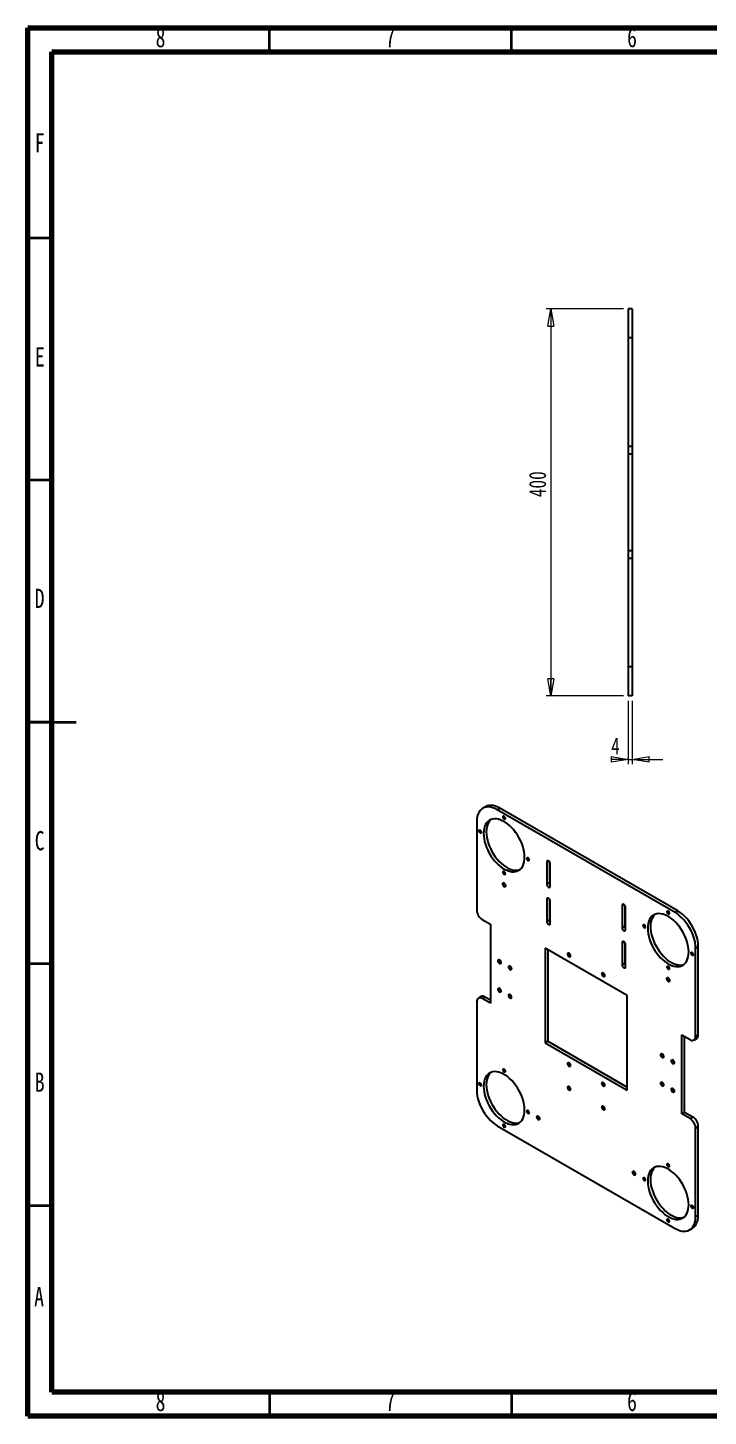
# Model space of a CAD drawing. Header units: millimetres. Extents: x 15 to 415, y 5 to 292.
# Drawn here: x 15 to 155.7, y 5 to 292 of the extents above; entities that cross this region are included whole.
import ezdxf

# ---------------------------------------------------------------- set-up
doc = ezdxf.new("R2010")
doc.units = ezdxf.units.MM
doc.styles.add('SLDTEXTSTYLE0', font='TXT', dxfattribs={"width": 0.75})
doc.dimstyles.new('SLDDIMSTYLE2', dxfattribs={"dimtxt": 3.5, "dimasz": 3.556, "dimexe": 0, "dimexo": 0.0625, "dimgap": 0.875, "dimtad": 1, "dimlfac": 5, "dimrnd": 1e-09, "dimzin": 12, "dimdsep": 46, "dimtxsty": 'SLDTEXTSTYLE0', "dimblk1": 'CLOSED', "dimblk2": 'CLOSED', "dimsah": 1, "dimcen": 0.09, "dimadec": 0, "dimazin": 3, "dimtfac": 1, "dimtofl": 0, "dimtmove": 0, "dimatfit": 3, "dimldrblk": 'CLOSED', "dimfxl": 1, "dimfrac": 2, "dimtolj": 1, "dimtzin": 12, "dimarcsym": 0})
doc.dimstyles.new('SLDDIMSTYLE3', dxfattribs={"dimtxt": 3.5, "dimasz": 3.556, "dimexe": 0, "dimexo": 0.0625, "dimgap": 0.875, "dimtad": 1, "dimlfac": 5, "dimrnd": 1e-09, "dimzin": 12, "dimdsep": 46, "dimtxsty": 'SLDTEXTSTYLE0', "dimblk1": 'CLOSED', "dimblk2": 'CLOSED', "dimsah": 1, "dimcen": 0.09, "dimadec": 0, "dimazin": 3, "dimtfac": 1, "dimtmove": 0, "dimatfit": 0, "dimldrblk": 'CLOSED', "dimfxl": 1, "dimfrac": 2, "dimtolj": 1, "dimtzin": 12, "dimarcsym": 0})

# ---------------------------------------------------------------- blocks, each defined once
blk = doc.blocks.new('_Closed')
at = {"color": 0, "linetype": 'ByBlock', "lineweight": -2}
for p, q in [((-1, 0.166667), (0, 0)), ((-1, 0.166667), (-1, -0.166667)), ((0, 0), (-1, -0.166667)), ((0, 0), (-1, 0))]:
    blk.add_line(p, q, dxfattribs=at)
blk = doc.blocks.new('_D_2')
at = {"color": 7, "linetype": 'Continuous', "lineweight": 18, "transparency": 16777216}
for p, q in [((138.17, 233.88), (122.17, 233.88)), ((123.17, 233.88), (123.17, 153.88)), ((138.17, 153.88), (122.17, 153.88))]:
    blk.add_line(p, q, dxfattribs=at)
at = {"color": 7, "linetype": 'Continuous', "lineweight": 18, "transparency": 16777216, "xscale": 3.556, "yscale": 3.556}
for p, rotation in [((123.17, 233.88), 90.0000000000004), ((123.17, 153.88), 270.0000000000004)]:
    blk.add_blockref('_Closed', p, dxfattribs=dict(at, rotation=rotation))
at = {"color": 7, "linetype": 'Continuous', "lineweight": 18, "transparency": 16777216, "insert": (118.66, 194.97), "char_height": 3.5, "attachment_point": 1, "rotation": 90, "style": 'SLDTEXTSTYLE0'}
blk.add_mtext('400', dxfattribs=at)
blk = doc.blocks.new('_D_3')
at = {"color": 7, "linetype": 'Continuous', "lineweight": 18, "transparency": 16777216}
for p, q in [((139.17, 152.88), (139.17, 139.78)), ((139.97, 152.88), (139.97, 139.78)), ((139.17, 140.78), (135.64, 140.78)), ((139.17, 140.78), (139.97, 140.78)), ((139.97, 140.78), (146.32, 140.78))]:
    blk.add_line(p, q, dxfattribs=at)
at = {"color": 7, "linetype": 'Continuous', "lineweight": 18, "transparency": 16777216, "xscale": 3.556, "yscale": 3.556}
blk.add_blockref('_Closed', (139.17, 140.78), dxfattribs=at)
at = {"color": 7, "linetype": 'Continuous', "lineweight": 18, "transparency": 16777216, "xscale": 3.556, "yscale": 3.556, "rotation": 180.0000000000004}
blk.add_blockref('_Closed', (139.97, 140.78), dxfattribs=at)
at = {"color": 7, "linetype": 'Continuous', "lineweight": 18, "transparency": 16777216, "insert": (135.64, 145.29), "char_height": 3.5, "attachment_point": 1, "style": 'SLDTEXTSTYLE0'}
blk.add_mtext('4', dxfattribs=at)

msp = doc.modelspace()

# ---------------------------------------------------------------- linework, layer by layer
at = {"color": 7, "linetype": 'Continuous', "lineweight": 70}
for p, q in [((15, 5), (15, 292)), ((15, 292), (415, 292)), ((20, 10), (20, 287)), ((20, 287), (410, 287)), ((410, 10), (20, 10)), ((415, 5), (15, 5))]:
    msp.add_line(p, q, dxfattribs=at)
at = {"color": 7, "linetype": 'Continuous', "lineweight": 35}
for p, q in [((65, 287), (65, 292)), ((115, 287), (115, 292)), ((20, 248.5), (15, 248.5)), ((20, 198.5), (15, 198.5)), ((15, 148.5), (25, 148.5)), ((20, 148.5), (15, 148.5)), ((20, 98.5), (15, 98.5)), ((20, 48.5), (15, 48.5)), ((65, 10), (65, 5)), ((115, 10), (115, 5))]:
    msp.add_line(p, q, dxfattribs=at)
at = {"color": 7, "linetype": 'Continuous', "lineweight": 25}
for p, q in [((139.97098296, 233.87793618), (139.17098296, 233.87793618)), ((139.17098296, 233.87793618), (139.17098296, 227.87793618)), ((139.97098296, 233.87793618), (139.97098296, 227.87793618)), ((139.97098296, 227.87793618), (139.17098296, 227.87793618)), ((139.17098296, 227.87793618), (139.17098296, 205.47793618)), ((139.97098296, 227.87793618), (139.97098296, 205.47793618)), ((139.97098296, 205.47793618), (139.17098296, 205.47793618)), ((139.17098296, 205.47793618), (139.17098296, 203.87793618)), ((139.97098296, 203.87793618), (139.17098296, 203.87793618)), ((139.17098296, 203.87793618), (139.17098296, 183.87793618)), ((139.97098296, 205.47793618), (139.97098296, 203.87793618)), ((139.97098296, 203.87793618), (139.97098296, 183.87793618)), ((139.97098296, 183.87793618), (139.17098296, 183.87793618)), ((139.17098296, 183.87793618), (139.17098296, 182.27793618)), ((139.97098296, 183.87793618), (139.97098296, 182.27793618)), ((139.97098296, 182.27793618), (139.17098296, 182.27793618)), ((139.17098296, 182.27793618), (139.17098296, 159.87793618)), ((139.97098296, 182.27793618), (139.97098296, 159.87793618)), ((139.97098296, 159.87793618), (139.17098296, 159.87793618)), ((139.17098296, 159.87793618), (139.17098296, 153.87793618)), ((139.97098296, 159.87793618), (139.97098296, 153.87793618)), ((139.97098296, 153.87793618), (139.17098296, 153.87793618)), ((109.65148174, 130.98223328), (109.08579632, 130.65567003)), ((112.08555252, 130.35862173), (112.65123794, 130.68518498)), ((148.85510514, 109.13201082), (112.08555252, 130.35862173)), ((149.42079056, 109.45857407), (112.65123794, 130.68518498)), ((107.84291183, 127.90860119), (107.84291183, 109.61808701)), ((122.33860084, 119.54041805), (122.33860084, 114.9677895)), ((122.90428627, 119.54047113), (122.90428627, 115.29435275)), ((123.04570762, 114.55958545), (123.04570762, 119.13221399)), ((122.33860084, 114.9677895), (122.90428627, 115.29435275)), ((122.33860084, 111.86493442), (122.33860084, 107.29230587)), ((122.90428627, 111.8649875), (122.90428627, 107.61886912)), ((123.04570762, 106.88410181), (123.04570762, 111.45673036)), ((137.89495003, 110.55992882), (137.89495003, 105.98730027)), ((138.46063545, 110.5599819), (138.46063545, 106.31386352)), ((138.60205681, 105.57909622), (138.60205681, 110.15172476)), ((148.85510514, 109.13201082), (149.42079056, 109.45857407)), ((108.97428268, 107.65849522), (110.67133895, 106.67880549)), ((110.67133895, 106.67880549), (110.67133895, 90.34798925)), ((122.33860084, 107.29230587), (122.90428627, 107.61886912)), ((137.89495003, 105.98730027), (138.46063545, 106.31386352)), ((138.9556102, 91.98372487), (121.98504745, 101.78062222)), ((121.98504745, 101.78062222), (121.98504745, 82.18364273)), ((122.55073288, 101.45405897), (122.55073288, 82.51020597)), ((137.89495003, 102.88444519), (137.89495003, 98.31181664)), ((138.46063545, 102.88449827), (138.46063545, 98.63837989)), ((138.60205681, 97.90361258), (138.60205681, 102.47624113)), ((153.09774582, 101.78354162), (153.66343125, 102.11010486)), ((153.09774582, 83.49302743), (153.09774582, 101.78354162)), ((153.66343125, 83.81959068), (153.66343125, 102.11010486)), ((137.89495003, 98.31181664), (138.46063545, 98.63837989)), ((138.9556102, 72.38674539), (138.9556102, 91.98372487)), ((107.84291183, 90.67434017), (107.84291183, 72.38382599)), ((108.74003312, 91.73345511), (108.17434769, 91.40689186)), ((108.97428268, 91.32767898), (109.5399681, 91.65424223)), ((110.67133895, 90.34798925), (108.97428268, 91.32767898)), ((110.67133895, 91.00111574), (109.5399681, 91.65424223)), ((150.2693187, 83.81937835), (151.96637497, 82.83968862)), ((150.2693187, 67.48856212), (150.2693187, 83.81937835)), ((150.83500412, 67.81512536), (150.83500412, 83.49281511)), ((153.09774582, 83.49302743), (153.66343125, 83.81959068)), ((121.98504745, 82.18364273), (122.55073288, 82.51020597)), ((121.98504745, 82.18364273), (138.9556102, 72.38674539)), ((122.55073288, 82.51020597), (138.9556102, 73.03987188)), ((152.76630996, 82.76047574), (153.33199539, 83.08703898)), ((150.2693187, 67.48856212), (150.83500412, 67.81512536)), ((151.96637497, 66.50887238), (150.2693187, 67.48856212)), ((152.5320604, 66.83543563), (150.83500412, 67.81512536)), ((151.96637497, 66.50887238), (152.5320604, 66.83543563)), ((112.08555252, 65.03535678), (148.85510514, 43.80874587)), ((153.09774582, 64.54928059), (153.66343125, 64.87584384)), ((153.09774582, 46.25876641), (153.09774582, 64.54928059)), ((153.66343125, 46.58532965), (153.66343125, 64.87584384)), ((153.09774582, 46.25876641), (153.66343125, 46.58532965)), ((151.85486134, 43.51169757), (152.42054676, 43.83826081))]:
    msp.add_line(p, q, dxfattribs=at)
at = {"color": 8, "linetype": 'Continuous', "lineweight": 25}
for p, q in [((122.33860084, 119.54041805), (122.6922117, 119.74455325)), ((122.33860084, 111.86493442), (122.6922117, 112.06906962)), ((137.89495003, 110.55992882), (138.24856088, 110.76406402)), ((137.89495003, 102.88444519), (138.24856088, 103.08858039))]:
    msp.add_line(p, q, dxfattribs=at)
at = {"color": 7, "linetype": 'Continuous', "lineweight": 25, "flags": 128}
for points in [[(112.08555252, 130.35862173), (111.61052747, 130.60204243), (111.14147615, 130.78079112), (110.68429713, 130.89261994), (110.24473971, 130.93612258), (109.82833158, 130.91075196), (109.44030931, 130.81682714), (109.08555252, 130.65552927), (108.76852246, 130.42888677), (108.49320598, 130.1397498), (108.26306534, 129.79175442), (108.08099469, 129.38927688), (107.94928369, 128.93737857), (107.86958866, 128.44174237), (107.84291183, 127.90860119)], [(112.65123794, 130.68518498), (112.1762129, 130.92860567), (111.70716157, 131.10735436), (111.24998255, 131.21918319), (110.81042514, 131.26268582), (110.39401701, 131.2373152), (110.00599474, 131.14339038), (109.65148174, 130.98223328)], [(117.74240677, 120.56066279), (117.71753622, 121.10472179), (117.64321618, 121.67111712), (117.52031798, 122.2532083), (117.35028248, 122.84417085), (117.1351032, 123.43707627), (116.87730291, 124.02497328), (116.57990409, 124.60096934), (116.24639347, 125.15831142), (115.88068115, 125.69046519), (115.48705479, 126.19119162), (115.07012928, 126.65462018), (114.63479269, 127.07531757), (114.18614896, 127.4483515), (113.72945801, 127.7693485), (113.27007414, 128.03454516), (112.8133832, 128.24083231), (112.36473946, 128.3857914), (111.92940288, 128.46772293), (111.51247737, 128.48566633), (111.118851, 128.43941122), (110.75313869, 128.32949991), (110.41962807, 128.157221), (110.12222925, 127.9245943), (109.86442896, 127.63434716), (109.64924968, 127.28988246), (109.47921418, 126.89523872), (109.35631597, 126.45504278), (109.28199593, 125.97445555), (109.25712539, 125.45911146), (109.28199593, 124.91505245), (109.35631597, 124.34865713), (109.47921418, 123.76656595), (109.64924968, 123.1756034), (109.86442896, 122.58269798), (110.12222925, 121.99480096), (110.41962807, 121.4188049), (110.75313869, 120.86146283), (111.118851, 120.32930906), (111.51247737, 119.82858262), (111.92940288, 119.36515407), (112.36473946, 118.94445668), (112.8133832, 118.57142275), (113.27007414, 118.25042575), (113.72945801, 117.98522908), (114.18614896, 117.77894194), (114.63479269, 117.63398285), (115.07012928, 117.55205132), (115.48705479, 117.53410792), (115.88068115, 117.58036303), (116.24639347, 117.69027434), (116.57990409, 117.86255325), (116.87730291, 118.09517994), (117.1351032, 118.38542709), (117.35028248, 118.72989179), (117.52031798, 119.12453553), (117.64321618, 119.56473147), (117.71753622, 120.0453187), (117.74240677, 120.56066279)], [(110.79621243, 128.3463195), (110.68791467, 128.25115755), (110.43011438, 127.96091041), (110.2149351, 127.6164457), (110.0448996, 127.22180196), (109.9220014, 126.78160603), (109.84768136, 126.30101879), (109.82281082, 125.7856747), (109.84768136, 125.2416157), (109.9220014, 124.67522037), (110.0448996, 124.09312919), (110.2149351, 123.50216665), (110.43011438, 122.90926123), (110.68791467, 122.32136421), (110.98531349, 121.74536815), (111.31882411, 121.18802607), (111.68453643, 120.65587231), (112.07816279, 120.15514587), (112.49508831, 119.69171732), (112.93042489, 119.27101993), (113.37906862, 118.89798599), (113.83575957, 118.57698899), (114.29514344, 118.31179233), (114.75183438, 118.10550519), (115.20047812, 117.96054609), (115.6358147, 117.87861456), (116.05274021, 117.86067116), (116.44636658, 117.90692627), (116.76900516, 118.00001799)], [(113.73311132, 128.59096547), (113.71534897, 128.70433675), (113.66476608, 128.82095624), (113.58906343, 128.9230697), (113.49976608, 128.99513127), (113.41046872, 129.02617024), (113.33476608, 129.01146119), (113.28418319, 128.95324345), (113.26642084, 128.86038015), (113.28418319, 128.74700887), (113.33476608, 128.63038937), (113.41046872, 128.52827591), (113.49976608, 128.45621434), (113.58906343, 128.42517538), (113.66476608, 128.43988442), (113.71534897, 128.49810216), (113.73311132, 128.59096547)], [(108.78336385, 125.73260818), (108.7656015, 125.84597945), (108.71501861, 125.96259895), (108.63931597, 126.06471241), (108.55001861, 126.13677398), (108.46072125, 126.16781295), (108.38501861, 126.1531039), (108.33443572, 126.09488616), (108.31667337, 126.00202285), (108.33443572, 125.88865158), (108.38501861, 125.77203208), (108.46072125, 125.66991862), (108.55001861, 125.59785705), (108.63931597, 125.56681809), (108.71501861, 125.58152713), (108.7656015, 125.63974487), (108.78336385, 125.73260818)], [(118.68285878, 120.01775139), (118.66509644, 120.13112267), (118.61451355, 120.24774217), (118.5388109, 120.34985563), (118.44951355, 120.4219172), (118.36021619, 120.45295616), (118.28451355, 120.43824711), (118.23393066, 120.38002938), (118.21616831, 120.28716607), (118.23393066, 120.17379479), (118.28451355, 120.0571753), (118.36021619, 119.95506184), (118.44951355, 119.88300026), (118.5388109, 119.8519613), (118.61451355, 119.86667035), (118.66509644, 119.92488809), (118.68285878, 120.01775139)], [(123.04570762, 119.13221399), (123.01879497, 119.30398865), (122.94215423, 119.48068487), (122.82745326, 119.63540223), (122.69215423, 119.74458643), (122.55685521, 119.79161516), (122.44215423, 119.76932872), (122.36551349, 119.68112003), (122.33860084, 119.54041805)], [(113.79675093, 114.6730333), (113.7741443, 114.81732402), (113.70976608, 114.96574883), (113.61341726, 115.09571142), (113.49976608, 115.18742615), (113.3861149, 115.22693028), (113.28976608, 115.20820967), (113.22538786, 115.13411437), (113.20278123, 115.01592471), (113.22538786, 114.87163399), (113.28976608, 114.72320918), (113.3861149, 114.59324659), (113.49976608, 114.50153186), (113.61341726, 114.46202773), (113.70976608, 114.48074834), (113.7741443, 114.55484364), (113.79675093, 114.6730333)], [(113.73311132, 117.1593941), (113.71534897, 117.27276538), (113.66476608, 117.38938488), (113.58906343, 117.49149834), (113.49976608, 117.56355991), (113.41046872, 117.59459887), (113.33476608, 117.57988982), (113.28418319, 117.52167208), (113.26642084, 117.42880878), (113.28418319, 117.3154375), (113.33476608, 117.198818), (113.41046872, 117.09670454), (113.49976608, 117.02464297), (113.58906343, 116.99360401), (113.66476608, 117.00831306), (113.71534897, 117.0665308), (113.73311132, 117.1593941)], [(122.33860084, 114.9677895), (122.36551349, 114.79601484), (122.44215423, 114.61931863), (122.55685521, 114.46460127), (122.69215423, 114.35541707), (122.82745326, 114.30838834), (122.94215423, 114.33067477), (123.01879497, 114.41888347), (123.04570762, 114.55958545)], [(123.04570762, 111.45673036), (123.01879497, 111.62850502), (122.94215423, 111.80520123), (122.82745326, 111.9599186), (122.69215423, 112.06910279), (122.55685521, 112.11613153), (122.44215423, 112.09384509), (122.36551349, 112.0056364), (122.33860084, 111.86493442)], [(138.60205681, 110.15172476), (138.57514416, 110.32349942), (138.49850342, 110.50019564), (138.38380244, 110.654913), (138.24850342, 110.7640972), (138.11320439, 110.81112593), (137.99850342, 110.78883949), (137.92186268, 110.7006308), (137.89495003, 110.55992882)], [(147.67423681, 108.99717078), (147.65647446, 109.11054206), (147.60589158, 109.22716156), (147.53018893, 109.32927502), (147.44089158, 109.40133659), (147.35159422, 109.43237555), (147.27589158, 109.41766651), (147.22530869, 109.35944877), (147.20754634, 109.26658546), (147.22530869, 109.15321418), (147.27589158, 109.03659469), (147.35159422, 108.93448123), (147.44089158, 108.86241966), (147.53018893, 108.83138069), (147.60589158, 108.84608974), (147.65647446, 108.90430748), (147.67423681, 108.99717078)], [(153.09774582, 101.78354162), (153.07106899, 102.34748321), (152.99137396, 102.93513333), (152.85966296, 103.53910193), (152.67759231, 104.15179376), (152.44745168, 104.76550386), (152.1721352, 105.37251447), (151.85510514, 105.96519209), (151.50034834, 106.53608344), (151.11232607, 107.07800923), (150.69591794, 107.58415444), (150.25636052, 108.048154), (149.79918151, 108.46417284), (149.33013018, 108.82697928), (148.85510514, 109.13201082)], [(153.66343125, 102.11010486), (153.63675442, 102.67404646), (153.55705939, 103.26169657), (153.42534838, 103.86566517), (153.24327774, 104.478357), (153.0131371, 105.0920671), (152.73782062, 105.69907772), (152.42079056, 106.29175533), (152.06603376, 106.86264668), (151.6780115, 107.40457248), (151.26160337, 107.91071769), (150.82204595, 108.37471725), (150.36486693, 108.79073608), (149.8958156, 109.15354253), (149.42079056, 109.45857407)], [(122.33860084, 107.29230587), (122.36551349, 107.12053121), (122.44215423, 106.943835), (122.55685521, 106.78911764), (122.69215423, 106.67993344), (122.82745326, 106.63290471), (122.94215423, 106.65519114), (123.01879497, 106.74339984), (123.04570762, 106.88410181)], [(142.72448934, 106.13881349), (142.706727, 106.25218477), (142.65614411, 106.36880427), (142.58044146, 106.47091773), (142.49114411, 106.5429793), (142.40184675, 106.57401826), (142.32614411, 106.55930921), (142.27556122, 106.50109148), (142.25779887, 106.40822817), (142.27556122, 106.29485689), (142.32614411, 106.17823739), (142.40184675, 106.07612393), (142.49114411, 106.00406236), (142.58044146, 105.9730234), (142.65614411, 105.98773245), (142.706727, 106.04595019), (142.72448934, 106.13881349)], [(151.68353226, 100.9668681), (151.65866172, 101.51092711), (151.58434168, 102.07732244), (151.46144348, 102.65941362), (151.29140798, 103.25037616), (151.07622869, 103.84328158), (150.81842841, 104.4311786), (150.52102959, 105.00717466), (150.18751897, 105.56451674), (149.82180665, 106.0966705), (149.42818028, 106.59739694), (149.01125477, 107.06082549), (148.57591819, 107.48152288), (148.12727446, 107.85455682), (147.67058351, 108.17555381), (147.21119964, 108.44075048), (146.75450869, 108.64703762), (146.30586496, 108.79199672), (145.87052838, 108.87392825), (145.45360287, 108.89187164), (145.0599765, 108.84561654), (144.69426418, 108.73570522), (144.36075356, 108.56342631), (144.06335474, 108.33079962), (143.80555446, 108.04055248), (143.59037517, 107.69608777), (143.42033967, 107.30144403), (143.29744147, 106.8612481), (143.22312143, 106.38066086), (143.19825089, 105.86531678), (143.22312143, 105.32125777), (143.29744147, 104.75486244), (143.42033967, 104.17277126), (143.59037517, 103.58180872), (143.80555446, 102.9889033), (144.06335474, 102.40100628), (144.36075356, 101.82501022), (144.69426418, 101.26766814), (145.0599765, 100.73551438), (145.45360287, 100.23478794), (145.87052838, 99.77135939), (146.30586496, 99.350662), (146.75450869, 98.97762806), (147.21119964, 98.65663107), (147.67058351, 98.3914344), (148.12727446, 98.18514726), (148.57591819, 98.04018816), (149.01125477, 97.95825663), (149.42818028, 97.94031324), (149.82180665, 97.98656834), (150.18751897, 98.09647966), (150.52102959, 98.26875857), (150.81842841, 98.50138526), (151.07622869, 98.7916324), (151.29140798, 99.13609711), (151.46144348, 99.53074085), (151.58434168, 99.97093678), (151.65866172, 100.45152402), (151.68353226, 100.9668681)], [(144.73733792, 108.75252482), (144.62904017, 108.65736286), (144.37123988, 108.36711572), (144.1560606, 108.02265102), (143.9860251, 107.62800728), (143.86312689, 107.18781134), (143.78880685, 106.70722411), (143.76393631, 106.19188002), (143.78880685, 105.64782102), (143.86312689, 105.08142569), (143.9860251, 104.49933451), (144.1560606, 103.90837196), (144.37123988, 103.31546654), (144.62904017, 102.72756952), (144.92643899, 102.15157346), (145.25994961, 101.59423139), (145.62566192, 101.06207762), (146.01928829, 100.56135118), (146.4362138, 100.09792263), (146.87155039, 99.67722524), (147.32019412, 99.30419131), (147.77688506, 98.98319431), (148.23626894, 98.71799765), (148.69295988, 98.5117105), (149.14160361, 98.36675141), (149.5769402, 98.28481988), (149.99386571, 98.26687648), (150.38749208, 98.31313159), (150.71013065, 98.40622331)], [(137.89495003, 105.98730027), (137.92186268, 105.81552561), (137.99850342, 105.6388294), (138.11320439, 105.48411204), (138.24850342, 105.37492784), (138.38380244, 105.32789911), (138.49850342, 105.35018554), (138.57514416, 105.43839424), (138.60205681, 105.57909622)], [(127.23177977, 100.18232762), (127.20917314, 100.32661834), (127.14479492, 100.47504316), (127.0484461, 100.60500574), (126.93479492, 100.69672047), (126.82114374, 100.7362246), (126.72479492, 100.71750399), (126.6604167, 100.64340869), (126.63781007, 100.52521903), (126.6604167, 100.38092831), (126.72479492, 100.2325035), (126.82114374, 100.10254091), (126.93479492, 100.01082619), (127.0484461, 99.97132205), (127.14479492, 99.99004266), (127.20917314, 100.06413796), (127.23177977, 100.18232762)], [(138.60205681, 102.47624113), (138.57514416, 102.64801579), (138.49850342, 102.824712), (138.38380244, 102.97942937), (138.24850342, 103.08861356), (138.11320439, 103.1356423), (137.99850342, 103.11335586), (137.92186268, 103.02514717), (137.89495003, 102.88444519)], [(152.62398428, 100.42395671), (152.60622193, 100.53732799), (152.55563904, 100.65394749), (152.4799364, 100.75606095), (152.39063904, 100.82812252), (152.30134169, 100.85916148), (152.22563904, 100.84445243), (152.17505615, 100.78623469), (152.15729381, 100.69337139), (152.17505615, 100.58000011), (152.22563904, 100.46338061), (152.30134169, 100.36126715), (152.39063904, 100.28920558), (152.4799364, 100.25816662), (152.55563904, 100.27287567), (152.60622193, 100.3310934), (152.62398428, 100.42395671)], [(112.84215677, 98.77897683), (112.81955015, 98.92326754), (112.75517192, 99.07169236), (112.6588231, 99.20165494), (112.54517192, 99.29336967), (112.43152074, 99.3328738), (112.33517192, 99.3141532), (112.2707937, 99.24005789), (112.24818708, 99.12186823), (112.2707937, 98.97757752), (112.33517192, 98.8291527), (112.43152074, 98.69919012), (112.54517192, 98.60747539), (112.6588231, 98.56797125), (112.75517192, 98.58669186), (112.81955015, 98.66078716), (112.84215677, 98.77897683)], [(115.03418779, 97.51354425), (115.01158117, 97.65783497), (114.94720295, 97.80625979), (114.85085413, 97.93622237), (114.73720295, 98.0279371), (114.62355176, 98.06744123), (114.52720295, 98.04872062), (114.46282472, 97.97462532), (114.4402181, 97.85643566), (114.46282472, 97.71214494), (114.52720295, 97.56372013), (114.62355176, 97.43375754), (114.73720295, 97.34204281), (114.85085413, 97.30253868), (114.94720295, 97.32125929), (115.01158117, 97.39535459), (115.03418779, 97.51354425)], [(137.89495003, 98.31181664), (137.92186268, 98.14004198), (137.99850342, 97.96334577), (138.11320439, 97.80862841), (138.24850342, 97.69944421), (138.38380244, 97.65241548), (138.49850342, 97.67470191), (138.57514416, 97.76291061), (138.60205681, 97.90361258)], [(147.67423681, 97.56559942), (147.65647446, 97.6789707), (147.60589158, 97.79559019), (147.53018893, 97.89770365), (147.44089158, 97.96976522), (147.35159422, 98.00080419), (147.27589158, 97.98609514), (147.22530869, 97.9278774), (147.20754634, 97.8350141), (147.22530869, 97.72164282), (147.27589158, 97.60502332), (147.35159422, 97.50290986), (147.44089158, 97.43084829), (147.53018893, 97.39980933), (147.60589158, 97.41451837), (147.65647446, 97.47273611), (147.67423681, 97.56559942)], [(134.30284758, 96.10028706), (134.28024096, 96.24457778), (134.21586273, 96.3930026), (134.11951391, 96.52296518), (134.00586273, 96.61467991), (133.89221155, 96.65418404), (133.79586273, 96.63546344), (133.73148451, 96.56136813), (133.70887788, 96.44317847), (133.73148451, 96.29888775), (133.79586273, 96.15046294), (133.89221155, 96.02050035), (134.00586273, 95.92878563), (134.11951391, 95.88928149), (134.21586273, 95.9080021), (134.28024096, 95.9820974), (134.30284758, 96.10028706)], [(147.73787642, 95.07923862), (147.7152698, 95.22352933), (147.65089158, 95.37195415), (147.55454276, 95.50191674), (147.44089158, 95.59363146), (147.32724039, 95.6331356), (147.23089158, 95.61441499), (147.16651335, 95.54031969), (147.14390673, 95.42213002), (147.16651335, 95.27783931), (147.23089158, 95.12941449), (147.32724039, 94.99945191), (147.44089158, 94.90773718), (147.55454276, 94.86823305), (147.65089158, 94.88695365), (147.7152698, 94.96104896), (147.73787642, 95.07923862)], [(112.84215677, 92.89988298), (112.81955015, 93.0441737), (112.75517192, 93.19259851), (112.6588231, 93.3225611), (112.54517192, 93.41427582), (112.43152074, 93.45377996), (112.33517192, 93.43505935), (112.2707937, 93.36096405), (112.24818708, 93.24277439), (112.2707937, 93.09848367), (112.33517192, 92.95005885), (112.43152074, 92.82009627), (112.54517192, 92.72838154), (112.6588231, 92.68887741), (112.75517192, 92.70759801), (112.81955015, 92.78169332), (112.84215677, 92.89988298)], [(115.03418779, 91.63445041), (115.01158117, 91.77874112), (114.94720295, 91.92716594), (114.85085413, 92.05712852), (114.73720295, 92.14884325), (114.62355176, 92.18834738), (114.52720295, 92.16962678), (114.46282472, 92.09553148), (114.4402181, 91.97734181), (114.46282472, 91.8330511), (114.52720295, 91.68462628), (114.62355176, 91.5546637), (114.73720295, 91.46294897), (114.85085413, 91.42344484), (114.94720295, 91.44216544), (115.01158117, 91.51626074), (115.03418779, 91.63445041)], [(127.23177977, 77.52168701), (127.20917314, 77.66597773), (127.14479492, 77.81440254), (127.0484461, 77.94436513), (126.93479492, 78.03607986), (126.82114374, 78.07558399), (126.72479492, 78.05686338), (126.6604167, 77.98276808), (126.63781007, 77.86457842), (126.6604167, 77.7202877), (126.72479492, 77.57186289), (126.82114374, 77.4419003), (126.93479492, 77.35018557), (127.0484461, 77.31068144), (127.14479492, 77.32940205), (127.20917314, 77.40349735), (127.23177977, 77.52168701)], [(146.50043956, 79.34846376), (146.47783293, 79.49275448), (146.41345471, 79.6411793), (146.31710589, 79.77114188), (146.20345471, 79.86285661), (146.08980353, 79.90236074), (145.99345471, 79.88364014), (145.92907649, 79.80954483), (145.90646986, 79.69135517), (145.92907649, 79.54706446), (145.99345471, 79.39863964), (146.08980353, 79.26867705), (146.20345471, 79.17696233), (146.31710589, 79.13745819), (146.41345471, 79.1561788), (146.47783293, 79.2302741), (146.50043956, 79.34846376)], [(148.69247058, 78.08303119), (148.66986395, 78.22732191), (148.60548573, 78.37574672), (148.50913691, 78.50570931), (148.39548573, 78.59742404), (148.28183455, 78.63692817), (148.18548573, 78.61820756), (148.12110751, 78.54411226), (148.09850088, 78.4259226), (148.12110751, 78.28163188), (148.18548573, 78.13320706), (148.28183455, 78.00324448), (148.39548573, 77.91152975), (148.50913691, 77.87202562), (148.60548573, 77.89074623), (148.66986395, 77.96484153), (148.69247058, 78.08303119)], [(117.74240677, 68.30171862), (117.71753622, 68.84577763), (117.64321618, 69.41217295), (117.52031798, 69.99426413), (117.35028248, 70.58522668), (117.1351032, 71.1781321), (116.87730291, 71.76602912), (116.57990409, 72.34202518), (116.24639347, 72.89936725), (115.88068115, 73.43152102), (115.48705479, 73.93224746), (115.07012928, 74.39567601), (114.63479269, 74.8163734), (114.18614896, 75.18940733), (113.72945801, 75.51040433), (113.27007414, 75.775601), (112.8133832, 75.98188814), (112.36473946, 76.12684723), (111.92940288, 76.20877877), (111.51247737, 76.22672216), (111.118851, 76.18046705), (110.75313869, 76.07055574), (110.41962807, 75.89827683), (110.12222925, 75.66565014), (109.86442896, 75.375403), (109.64924968, 75.03093829), (109.47921418, 74.63629455), (109.35631597, 74.19609862), (109.28199593, 73.71551138), (109.25712539, 73.20016729), (109.28199593, 72.65610829), (109.35631597, 72.08971296), (109.47921418, 71.50762178), (109.64924968, 70.91665923), (109.86442896, 70.32375381), (110.12222925, 69.7358568), (110.41962807, 69.15986074), (110.75313869, 68.60251866), (111.118851, 68.0703649), (111.51247737, 67.56963846), (111.92940288, 67.10620991), (112.36473946, 66.68551252), (112.8133832, 66.31247858), (113.27007414, 65.99148158), (113.72945801, 65.72628492), (114.18614896, 65.51999778), (114.63479269, 65.37503868), (115.07012928, 65.29310715), (115.48705479, 65.27516375), (115.88068115, 65.32141886), (116.24639347, 65.43133017), (116.57990409, 65.60360908), (116.87730291, 65.83623578), (117.1351032, 66.12648292), (117.35028248, 66.47094763), (117.52031798, 66.86559137), (117.64321618, 67.3057873), (117.71753622, 67.78637453), (117.74240677, 68.30171862)], [(110.79621243, 76.08737534), (110.68791467, 75.99221338), (110.43011438, 75.70196624), (110.2149351, 75.35750153), (110.0448996, 74.96285779), (109.9220014, 74.52266186), (109.84768136, 74.04207463), (109.82281082, 73.52673054), (109.84768136, 72.98267153), (109.9220014, 72.41627621), (110.0448996, 71.83418503), (110.2149351, 71.24322248), (110.43011438, 70.65031706), (110.68791467, 70.06242004), (110.98531349, 69.48642398), (111.31882411, 68.92908191), (111.68453643, 68.39692814), (112.07816279, 67.8962017), (112.49508831, 67.43277315), (112.93042489, 67.01207576), (113.37906862, 66.63904183), (113.83575957, 66.31804483), (114.29514344, 66.05284816), (114.75183438, 65.84656102), (115.20047812, 65.70160193), (115.6358147, 65.61967039), (116.05274021, 65.601727), (116.44636658, 65.64798211), (116.76900516, 65.74107382)], [(113.73311132, 76.3320213), (113.71534897, 76.44539258), (113.66476608, 76.56201208), (113.58906343, 76.66412554), (113.49976608, 76.73618711), (113.41046872, 76.76722607), (113.33476608, 76.75251702), (113.28418319, 76.69429929), (113.26642084, 76.60143598), (113.28418319, 76.4880647), (113.33476608, 76.3714452), (113.41046872, 76.26933174), (113.49976608, 76.19727017), (113.58906343, 76.16623121), (113.66476608, 76.18094026), (113.71534897, 76.239158), (113.73311132, 76.3320213)], [(107.84291183, 72.38382599), (107.86958866, 71.81988439), (107.94928369, 71.23223427), (108.08099469, 70.62826567), (108.26306534, 70.01557384), (108.49320598, 69.40186374), (108.76852246, 68.79485313), (109.08555252, 68.20217552), (109.44030931, 67.63128417), (109.82833158, 67.08935837), (110.24473971, 66.58321316), (110.68429713, 66.1192136), (111.14147615, 65.70319476), (111.61052747, 65.34038832), (112.08555252, 65.03535678)], [(108.78336385, 73.47366401), (108.7656015, 73.58703529), (108.71501861, 73.70365479), (108.63931597, 73.80576825), (108.55001861, 73.87782982), (108.46072125, 73.90886878), (108.38501861, 73.89415973), (108.33443572, 73.83594199), (108.31667337, 73.74307869), (108.33443572, 73.62970741), (108.38501861, 73.51308791), (108.46072125, 73.41097445), (108.55001861, 73.33891288), (108.63931597, 73.30787392), (108.71501861, 73.32258297), (108.7656015, 73.3808007), (108.78336385, 73.47366401)], [(127.23177977, 72.62244214), (127.20917314, 72.76673286), (127.14479492, 72.91515767), (127.0484461, 73.04512026), (126.93479492, 73.13683498), (126.82114374, 73.17633912), (126.72479492, 73.15761851), (126.6604167, 73.08352321), (126.63781007, 72.96533355), (126.6604167, 72.82104283), (126.72479492, 72.67261801), (126.82114374, 72.54265543), (126.93479492, 72.4509407), (127.0484461, 72.41143657), (127.14479492, 72.43015717), (127.20917314, 72.50425248), (127.23177977, 72.62244214)], [(134.30284758, 73.43964645), (134.28024096, 73.58393717), (134.21586273, 73.73236199), (134.11951391, 73.86232457), (134.00586273, 73.9540393), (133.89221155, 73.99354343), (133.79586273, 73.97482282), (133.73148451, 73.90072752), (133.70887788, 73.78253786), (133.73148451, 73.63824714), (133.79586273, 73.48982233), (133.89221155, 73.35985974), (134.00586273, 73.26814501), (134.11951391, 73.22864088), (134.21586273, 73.24736149), (134.28024096, 73.32145679), (134.30284758, 73.43964645)], [(146.50043956, 73.46936992), (146.47783293, 73.61366063), (146.41345471, 73.76208545), (146.31710589, 73.89204804), (146.20345471, 73.98376276), (146.08980353, 74.0232669), (145.99345471, 74.00454629), (145.92907649, 73.93045099), (145.90646986, 73.81226133), (145.92907649, 73.66797061), (145.99345471, 73.51954579), (146.08980353, 73.38958321), (146.20345471, 73.29786848), (146.31710589, 73.25836435), (146.41345471, 73.27708495), (146.47783293, 73.35118026), (146.50043956, 73.46936992)], [(148.69247058, 72.20393735), (148.66986395, 72.34822806), (148.60548573, 72.49665288), (148.50913691, 72.62661546), (148.39548573, 72.71833019), (148.28183455, 72.75783432), (148.18548573, 72.73911372), (148.12110751, 72.66501841), (148.09850088, 72.54682875), (148.12110751, 72.40253804), (148.18548573, 72.25411322), (148.28183455, 72.12415063), (148.39548573, 72.03243591), (148.50913691, 71.99293177), (148.60548573, 72.01165238), (148.66986395, 72.08574768), (148.69247058, 72.20393735)], [(134.30284758, 68.54040158), (134.28024096, 68.6846923), (134.21586273, 68.83311711), (134.11951391, 68.9630797), (134.00586273, 69.05479443), (133.89221155, 69.09429856), (133.79586273, 69.07557795), (133.73148451, 69.00148265), (133.70887788, 68.88329299), (133.73148451, 68.73900227), (133.79586273, 68.59057745), (133.89221155, 68.46061487), (134.00586273, 68.36890014), (134.11951391, 68.32939601), (134.21586273, 68.34811662), (134.28024096, 68.42221192), (134.30284758, 68.54040158)], [(118.68285878, 67.75880723), (118.66509644, 67.8721785), (118.61451355, 67.988798), (118.5388109, 68.09091146), (118.44951355, 68.16297303), (118.36021619, 68.194012), (118.28451355, 68.17930295), (118.23393066, 68.12108521), (118.21616831, 68.0282219), (118.23393066, 67.91485063), (118.28451355, 67.79823113), (118.36021619, 67.69611767), (118.44951355, 67.6240561), (118.5388109, 67.59301714), (118.61451355, 67.60772618), (118.66509644, 67.66594392), (118.68285878, 67.75880723)], [(120.86781874, 66.4974567), (120.84521211, 66.64174741), (120.78083389, 66.79017223), (120.68448507, 66.92013481), (120.57083389, 67.01184954), (120.45718271, 67.05135367), (120.36083389, 67.03263307), (120.29645567, 66.95853776), (120.27384904, 66.8403481), (120.29645567, 66.69605739), (120.36083389, 66.54763257), (120.45718271, 66.41766998), (120.57083389, 66.32595526), (120.68448507, 66.28645112), (120.78083389, 66.30517173), (120.84521211, 66.37926703), (120.86781874, 66.4974567)], [(113.73311132, 64.90044994), (113.71534897, 65.01382121), (113.66476608, 65.13044071), (113.58906343, 65.23255417), (113.49976608, 65.30461574), (113.41046872, 65.3356547), (113.33476608, 65.32094566), (113.28418319, 65.26272792), (113.26642084, 65.16986461), (113.28418319, 65.05649334), (113.33476608, 64.93987384), (113.41046872, 64.83776038), (113.49976608, 64.76569881), (113.58906343, 64.73465984), (113.66476608, 64.74936889), (113.71534897, 64.80758663), (113.73311132, 64.90044994)], [(140.66680861, 55.06774313), (140.64420199, 55.21203385), (140.57982376, 55.36045866), (140.48347494, 55.49042125), (140.36982376, 55.58213597), (140.25617258, 55.62164011), (140.15982376, 55.6029195), (140.09544554, 55.5288242), (140.07283892, 55.41063454), (140.09544554, 55.26634382), (140.15982376, 55.117919), (140.25617258, 54.98795642), (140.36982376, 54.89624169), (140.48347494, 54.85673756), (140.57982376, 54.87545816), (140.64420199, 54.94955347), (140.66680861, 55.06774313)], [(151.68353226, 48.70792394), (151.65866172, 49.25198294), (151.58434168, 49.81837827), (151.46144348, 50.40046945), (151.29140798, 50.991432), (151.07622869, 51.58433742), (150.81842841, 52.17223443), (150.52102959, 52.74823049), (150.18751897, 53.30557257), (149.82180665, 53.83772634), (149.42818028, 54.33845277), (149.01125477, 54.80188133), (148.57591819, 55.22257872), (148.12727446, 55.59561265), (147.67058351, 55.91660965), (147.21119964, 56.18180631), (146.75450869, 56.38809346), (146.30586496, 56.53305255), (145.87052838, 56.61498408), (145.45360287, 56.63292748), (145.0599765, 56.58667237), (144.69426418, 56.47676106), (144.36075356, 56.30448215), (144.06335474, 56.07185545), (143.80555446, 55.78160831), (143.59037517, 55.43714361), (143.42033967, 55.04249987), (143.29744147, 54.60230393), (143.22312143, 54.1217167), (143.19825089, 53.60637261), (143.22312143, 53.0623136), (143.29744147, 52.49591828), (143.42033967, 51.9138271), (143.59037517, 51.32286455), (143.80555446, 50.72995913), (144.06335474, 50.14206211), (144.36075356, 49.56606605), (144.69426418, 49.00872398), (145.0599765, 48.47657021), (145.45360287, 47.97584377), (145.87052838, 47.51241522), (146.30586496, 47.09171783), (146.75450869, 46.7186839), (147.21119964, 46.3976869), (147.67058351, 46.13249023), (148.12727446, 45.92620309), (148.57591819, 45.781244), (149.01125477, 45.69931247), (149.42818028, 45.68136907), (149.82180665, 45.72762418), (150.18751897, 45.83753549), (150.52102959, 46.0098144), (150.81842841, 46.24244109), (151.07622869, 46.53268824), (151.29140798, 46.87715294), (151.46144348, 47.27179668), (151.58434168, 47.71199262), (151.65866172, 48.19257985), (151.68353226, 48.70792394)], [(144.73733792, 56.49358065), (144.62904017, 56.3984187), (144.37123988, 56.10817156), (144.1560606, 55.76370685), (143.9860251, 55.36906311), (143.86312689, 54.92886718), (143.78880685, 54.44827994), (143.76393631, 53.93293585), (143.78880685, 53.38887685), (143.86312689, 52.82248152), (143.9860251, 52.24039034), (144.1560606, 51.6494278), (144.37123988, 51.05652238), (144.62904017, 50.46862536), (144.92643899, 49.8926293), (145.25994961, 49.33528722), (145.62566192, 48.80313346), (146.01928829, 48.30240702), (146.4362138, 47.83897847), (146.87155039, 47.41828108), (147.32019412, 47.04524714), (147.77688506, 46.72425014), (148.23626894, 46.45905348), (148.69295988, 46.25276634), (149.14160361, 46.10780724), (149.5769402, 46.02587571), (149.99386571, 46.00793231), (150.38749208, 46.05418742), (150.71013065, 46.14727914)], [(147.67423681, 56.73822662), (147.65647446, 56.8515979), (147.60589158, 56.96821739), (147.53018893, 57.07033085), (147.44089158, 57.14239243), (147.35159422, 57.17343139), (147.27589158, 57.15872234), (147.22530869, 57.1005046), (147.20754634, 57.0076413), (147.22530869, 56.89427002), (147.27589158, 56.77765052), (147.35159422, 56.67553706), (147.44089158, 56.60347549), (147.53018893, 56.57243653), (147.60589158, 56.58714557), (147.65647446, 56.64536331), (147.67423681, 56.73822662)], [(142.72448934, 53.87986933), (142.706727, 53.9932406), (142.65614411, 54.1098601), (142.58044146, 54.21197356), (142.49114411, 54.28403513), (142.40184675, 54.3150741), (142.32614411, 54.30036505), (142.27556122, 54.24214731), (142.25779887, 54.149284), (142.27556122, 54.03591273), (142.32614411, 53.91929323), (142.40184675, 53.81717977), (142.49114411, 53.7451182), (142.58044146, 53.71407924), (142.65614411, 53.72878828), (142.706727, 53.78700602), (142.72448934, 53.87986933)], [(148.85510514, 43.80874587), (149.33013018, 43.56532518), (149.79918151, 43.38657648), (150.25636052, 43.27474766), (150.69591794, 43.23124503), (151.11232607, 43.25661564), (151.50034834, 43.35054047), (151.85510514, 43.51183834), (152.1721352, 43.73848084), (152.44745168, 44.02761781), (152.67759231, 44.37561318), (152.85966296, 44.77809072), (152.99137396, 45.22998903), (153.07106899, 45.72562523), (153.09774582, 46.25876641)], [(152.62398428, 48.16501254), (152.60622193, 48.27838382), (152.55563904, 48.39500332), (152.4799364, 48.49711678), (152.39063904, 48.56917835), (152.30134169, 48.60021731), (152.22563904, 48.58550826), (152.17505615, 48.52729053), (152.15729381, 48.43442722), (152.17505615, 48.32105594), (152.22563904, 48.20443645), (152.30134169, 48.10232299), (152.39063904, 48.03026141), (152.4799364, 47.99922245), (152.55563904, 48.0139315), (152.60622193, 48.07214924), (152.62398428, 48.16501254)], [(152.42054676, 43.83826081), (152.42079056, 43.83840158), (152.73782062, 44.06504408), (153.0131371, 44.35418105), (153.24327774, 44.70217643), (153.42534838, 45.10465397), (153.55705939, 45.55655228), (153.63675442, 46.05218848), (153.66343125, 46.58532965)], [(147.67423681, 45.30665525), (147.65647446, 45.42002653), (147.60589158, 45.53664603), (147.53018893, 45.63875949), (147.44089158, 45.71082106), (147.35159422, 45.74186002), (147.27589158, 45.72715097), (147.22530869, 45.66893324), (147.20754634, 45.57606993), (147.22530869, 45.46269865), (147.27589158, 45.34607915), (147.35159422, 45.24396569), (147.44089158, 45.17190412), (147.53018893, 45.14086516), (147.60589158, 45.15557421), (147.65647446, 45.21379195), (147.67423681, 45.30665525)]]:
    msp.add_lwpolyline(points, dxfattribs=at)
at = {"color": 7, "linetype": 'Continuous', "lineweight": 18, "flags": 128}
for points in [[(113.49976608, 128.39905648), (113.39152686, 128.48640384), (113.29976608, 128.61017773), (113.23845349, 128.7515347), (113.21692337, 128.88895443), (113.23845349, 129.00151601), (113.29976608, 129.07208297), (113.39152686, 129.08991212), (113.49976608, 129.05228913), (113.6080053, 128.96494177), (113.69976608, 128.84116788), (113.76107867, 128.69981091), (113.78260879, 128.56239118), (113.76107867, 128.4498296), (113.69976608, 128.37926265), (113.6080053, 128.3614335), (113.49976608, 128.39905648)], [(108.55001861, 125.54069919), (108.44177939, 125.62804655), (108.35001861, 125.75182044), (108.28870602, 125.89317741), (108.2671759, 126.03059714), (108.28870602, 126.14315872), (108.35001861, 126.21372568), (108.44177939, 126.23155482), (108.55001861, 126.19393184), (108.65825783, 126.10658448), (108.75001861, 125.98281059), (108.8113312, 125.84145362), (108.83286132, 125.70403389), (108.8113312, 125.59147231), (108.75001861, 125.52090535), (108.65825783, 125.50307621), (108.55001861, 125.54069919)], [(118.44951355, 119.82584241), (118.34127433, 119.91318977), (118.24951355, 120.03696366), (118.18820095, 120.17832063), (118.16667083, 120.31574035), (118.18820095, 120.42830194), (118.24951355, 120.49886889), (118.34127433, 120.51669804), (118.44951355, 120.47907506), (118.55775277, 120.3917277), (118.64951355, 120.26795381), (118.71082614, 120.12659684), (118.73235626, 119.98917711), (118.71082614, 119.87661553), (118.64951355, 119.80604857), (118.55775277, 119.78821942), (118.44951355, 119.82584241)], [(113.49976608, 114.4362086), (113.36446705, 114.5453928), (113.24976608, 114.70011016), (113.17312534, 114.87680637), (113.14621269, 115.04858103), (113.17312534, 115.18928301), (113.24976608, 115.27749171), (113.36446705, 115.29977814), (113.49976608, 115.25274941), (113.6350651, 115.14356521), (113.74976608, 114.98884785), (113.82640682, 114.81215164), (113.85331947, 114.64037698), (113.82640682, 114.499675), (113.74976608, 114.4114663), (113.6350651, 114.38917987), (113.49976608, 114.4362086)], [(113.49976608, 116.96748512), (113.39152686, 117.05483247), (113.29976608, 117.17860636), (113.23845349, 117.31996333), (113.21692337, 117.45738306), (113.23845349, 117.56994465), (113.29976608, 117.6405116), (113.39152686, 117.65834075), (113.49976608, 117.62071777), (113.6080053, 117.53337041), (113.69976608, 117.40959652), (113.76107867, 117.26823955), (113.78260879, 117.13081982), (113.76107867, 117.01825824), (113.69976608, 116.94769128), (113.6080053, 116.92986213), (113.49976608, 116.96748512)], [(147.44089158, 108.8052618), (147.33265236, 108.89260916), (147.24089158, 109.01638305), (147.17957898, 109.15774002), (147.15804886, 109.29515975), (147.17957898, 109.40772133), (147.24089158, 109.47828828), (147.33265236, 109.49611743), (147.44089158, 109.45849445), (147.5491308, 109.37114709), (147.64089158, 109.2473732), (147.70220417, 109.10601623), (147.72373429, 108.9685965), (147.70220417, 108.85603492), (147.64089158, 108.78546796), (147.5491308, 108.76763881), (147.44089158, 108.8052618)], [(142.49114411, 105.94690451), (142.38290489, 106.03425187), (142.29114411, 106.15802576), (142.22983151, 106.29938272), (142.20830139, 106.43680245), (142.22983151, 106.54936404), (142.29114411, 106.61993099), (142.38290489, 106.63776014), (142.49114411, 106.60013716), (142.59938333, 106.5127898), (142.69114411, 106.38901591), (142.7524567, 106.24765894), (142.77398682, 106.11023921), (142.7524567, 105.99767763), (142.69114411, 105.92711067), (142.59938333, 105.90928152), (142.49114411, 105.94690451)], [(126.93479492, 99.94550292), (126.7994959, 100.05468712), (126.68479492, 100.20940448), (126.60815418, 100.38610069), (126.58124153, 100.55787535), (126.60815418, 100.69857733), (126.68479492, 100.78678603), (126.7994959, 100.80907246), (126.93479492, 100.76204373), (127.07009395, 100.65285953), (127.18479492, 100.49814217), (127.26143566, 100.32144596), (127.28834831, 100.1496713), (127.26143566, 100.00896932), (127.18479492, 99.92076063), (127.07009395, 99.89847419), (126.93479492, 99.94550292)], [(152.39063904, 100.23204772), (152.28239982, 100.31939508), (152.19063904, 100.44316897), (152.12932645, 100.58452594), (152.10779633, 100.72194567), (152.12932645, 100.83450725), (152.19063904, 100.90507421), (152.28239982, 100.92290336), (152.39063904, 100.88528037), (152.49887826, 100.79793301), (152.59063904, 100.67415912), (152.65195164, 100.53280216), (152.67348176, 100.39538243), (152.65195164, 100.28282084), (152.59063904, 100.21225389), (152.49887826, 100.19442474), (152.39063904, 100.23204772)], [(112.54517192, 98.54215212), (112.4098729, 98.65133632), (112.29517192, 98.80605368), (112.21853118, 98.98274989), (112.19161853, 99.15452456), (112.21853118, 99.29522654), (112.29517192, 99.38343523), (112.4098729, 99.40572167), (112.54517192, 99.35869294), (112.68047095, 99.24950874), (112.79517192, 99.09479137), (112.87181266, 98.91809516), (112.89872531, 98.7463205), (112.87181266, 98.60561852), (112.79517192, 98.51740983), (112.68047095, 98.49512339), (112.54517192, 98.54215212)], [(114.73720295, 97.27671955), (114.60190392, 97.38590375), (114.48720295, 97.54062111), (114.4105622, 97.71731732), (114.38364955, 97.88909198), (114.4105622, 98.02979396), (114.48720295, 98.11800266), (114.60190392, 98.14028909), (114.73720295, 98.09326036), (114.87250197, 97.98407616), (114.98720295, 97.8293588), (115.06384369, 97.65266259), (115.09075634, 97.48088793), (115.06384369, 97.34018595), (114.98720295, 97.25197726), (114.87250197, 97.22969082), (114.73720295, 97.27671955)], [(147.44089158, 97.37369043), (147.33265236, 97.46103779), (147.24089158, 97.58481168), (147.17957898, 97.72616865), (147.15804886, 97.86358838), (147.17957898, 97.97614996), (147.24089158, 98.04671692), (147.33265236, 98.06454607), (147.44089158, 98.02692308), (147.5491308, 97.93957572), (147.64089158, 97.81580183), (147.70220417, 97.67444486), (147.72373429, 97.53702513), (147.70220417, 97.42446355), (147.64089158, 97.3538966), (147.5491308, 97.33606745), (147.44089158, 97.37369043)], [(134.00586273, 95.86346236), (133.87056371, 95.97264656), (133.75586273, 96.12736392), (133.67922199, 96.30406013), (133.65230934, 96.4758348), (133.67922199, 96.61653677), (133.75586273, 96.70474547), (133.87056371, 96.7270319), (134.00586273, 96.68000317), (134.14116176, 96.57081897), (134.25586273, 96.41610161), (134.33250347, 96.2394054), (134.35941612, 96.06763074), (134.33250347, 95.92692876), (134.25586273, 95.83872007), (134.14116176, 95.81643363), (134.00586273, 95.86346236)], [(147.44089158, 94.84241392), (147.30559255, 94.95159811), (147.19089158, 95.10631548), (147.11425083, 95.28301169), (147.08733818, 95.45478635), (147.11425083, 95.59548833), (147.19089158, 95.68369702), (147.30559255, 95.70598346), (147.44089158, 95.65895473), (147.5761906, 95.54977053), (147.69089158, 95.39505317), (147.76753232, 95.21835696), (147.79444497, 95.04658229), (147.76753232, 94.90588031), (147.69089158, 94.81767162), (147.5761906, 94.79538518), (147.44089158, 94.84241392)], [(112.54517192, 92.66305828), (112.4098729, 92.77224248), (112.29517192, 92.92695984), (112.21853118, 93.10365605), (112.19161853, 93.27543071), (112.21853118, 93.41613269), (112.29517192, 93.50434138), (112.4098729, 93.52662782), (112.54517192, 93.47959909), (112.68047095, 93.37041489), (112.79517192, 93.21569753), (112.87181266, 93.03900132), (112.89872531, 92.86722666), (112.87181266, 92.72652468), (112.79517192, 92.63831598), (112.68047095, 92.61602955), (112.54517192, 92.66305828)], [(114.73720295, 91.3976257), (114.60190392, 91.5068099), (114.48720295, 91.66152727), (114.4105622, 91.83822348), (114.38364955, 92.00999814), (114.4105622, 92.15070012), (114.48720295, 92.23890881), (114.60190392, 92.26119525), (114.73720295, 92.21416652), (114.87250197, 92.10498232), (114.98720295, 91.95026495), (115.06384369, 91.77356874), (115.09075634, 91.60179408), (115.06384369, 91.4610921), (114.98720295, 91.37288341), (114.87250197, 91.35059697), (114.73720295, 91.3976257)], [(126.93479492, 77.28486231), (126.7994959, 77.39404651), (126.68479492, 77.54876387), (126.60815418, 77.72546008), (126.58124153, 77.89723474), (126.60815418, 78.03793672), (126.68479492, 78.12614542), (126.7994959, 78.14843185), (126.93479492, 78.10140312), (127.07009395, 77.99221892), (127.18479492, 77.83750156), (127.26143566, 77.66080535), (127.28834831, 77.48903069), (127.26143566, 77.34832871), (127.18479492, 77.26012001), (127.07009395, 77.23783358), (126.93479492, 77.28486231)], [(146.20345471, 79.11163906), (146.06815568, 79.22082326), (145.95345471, 79.37554062), (145.87681397, 79.55223683), (145.84990132, 79.7240115), (145.87681397, 79.86471347), (145.95345471, 79.95292217), (146.06815568, 79.9752086), (146.20345471, 79.92817987), (146.33875373, 79.81899567), (146.45345471, 79.66427831), (146.53009545, 79.4875821), (146.5570081, 79.31580744), (146.53009545, 79.17510546), (146.45345471, 79.08689677), (146.33875373, 79.06461033), (146.20345471, 79.11163906)], [(148.39548573, 77.84620649), (148.2601867, 77.95539069), (148.14548573, 78.11010805), (148.06884499, 78.28680426), (148.04193234, 78.45857892), (148.06884499, 78.5992809), (148.14548573, 78.68748959), (148.2601867, 78.70977603), (148.39548573, 78.6627473), (148.53078475, 78.5535631), (148.64548573, 78.39884574), (148.72212647, 78.22214953), (148.74903912, 78.05037487), (148.72212647, 77.90967289), (148.64548573, 77.82146419), (148.53078475, 77.79917776), (148.39548573, 77.84620649)], [(113.49976608, 76.14011232), (113.39152686, 76.22745968), (113.29976608, 76.35123357), (113.23845349, 76.49259053), (113.21692337, 76.63001026), (113.23845349, 76.74257185), (113.29976608, 76.8131388), (113.39152686, 76.83096795), (113.49976608, 76.79334497), (113.6080053, 76.70599761), (113.69976608, 76.58222372), (113.76107867, 76.44086675), (113.78260879, 76.30344702), (113.76107867, 76.19088544), (113.69976608, 76.12031848), (113.6080053, 76.10248933), (113.49976608, 76.14011232)], [(108.55001861, 73.28175502), (108.44177939, 73.36910238), (108.35001861, 73.49287627), (108.28870602, 73.63423324), (108.2671759, 73.77165297), (108.28870602, 73.88421455), (108.35001861, 73.95478151), (108.44177939, 73.97261066), (108.55001861, 73.93498767), (108.65825783, 73.84764031), (108.75001861, 73.72386642), (108.8113312, 73.58250946), (108.83286132, 73.44508973), (108.8113312, 73.33252814), (108.75001861, 73.26196119), (108.65825783, 73.24413204), (108.55001861, 73.28175502)], [(126.93479492, 72.38561744), (126.7994959, 72.49480164), (126.68479492, 72.649519), (126.60815418, 72.82621521), (126.58124153, 72.99798987), (126.60815418, 73.13869185), (126.68479492, 73.22690054), (126.7994959, 73.24918698), (126.93479492, 73.20215825), (127.07009395, 73.09297405), (127.18479492, 72.93825669), (127.26143566, 72.76156048), (127.28834831, 72.58978582), (127.26143566, 72.44908384), (127.18479492, 72.36087514), (127.07009395, 72.33858871), (126.93479492, 72.38561744)], [(134.00586273, 73.20282175), (133.87056371, 73.31200595), (133.75586273, 73.46672331), (133.67922199, 73.64341952), (133.65230934, 73.81519418), (133.67922199, 73.95589616), (133.75586273, 74.04410486), (133.87056371, 74.06639129), (134.00586273, 74.01936256), (134.14116176, 73.91017836), (134.25586273, 73.755461), (134.33250347, 73.57876479), (134.35941612, 73.40699013), (134.33250347, 73.26628815), (134.25586273, 73.17807946), (134.14116176, 73.15579302), (134.00586273, 73.20282175)], [(146.20345471, 73.23254522), (146.06815568, 73.34172941), (145.95345471, 73.49644678), (145.87681397, 73.67314299), (145.84990132, 73.84491765), (145.87681397, 73.98561963), (145.95345471, 74.07382832), (146.06815568, 74.09611476), (146.20345471, 74.04908603), (146.33875373, 73.93990183), (146.45345471, 73.78518447), (146.53009545, 73.60848826), (146.5570081, 73.43671359), (146.53009545, 73.29601162), (146.45345471, 73.20780292), (146.33875373, 73.18551649), (146.20345471, 73.23254522)], [(148.39548573, 71.96711264), (148.2601867, 72.07629684), (148.14548573, 72.2310142), (148.06884499, 72.40771041), (148.04193234, 72.57948508), (148.06884499, 72.72018706), (148.14548573, 72.80839575), (148.2601867, 72.83068219), (148.39548573, 72.78365345), (148.53078475, 72.67446926), (148.64548573, 72.51975189), (148.72212647, 72.34305568), (148.74903912, 72.17128102), (148.72212647, 72.03057904), (148.64548573, 71.94237035), (148.53078475, 71.92008391), (148.39548573, 71.96711264)], [(134.00586273, 68.30357688), (133.87056371, 68.41276108), (133.75586273, 68.56747844), (133.67922199, 68.74417465), (133.65230934, 68.91594931), (133.67922199, 69.05665129), (133.75586273, 69.14485998), (133.87056371, 69.16714642), (134.00586273, 69.12011769), (134.14116176, 69.01093349), (134.25586273, 68.85621613), (134.33250347, 68.67951992), (134.35941612, 68.50774526), (134.33250347, 68.36704328), (134.25586273, 68.27883458), (134.14116176, 68.25654815), (134.00586273, 68.30357688)], [(118.44951355, 67.56689824), (118.34127433, 67.6542456), (118.24951355, 67.77801949), (118.18820095, 67.91937646), (118.16667083, 68.05679619), (118.18820095, 68.16935777), (118.24951355, 68.23992473), (118.34127433, 68.25775388), (118.44951355, 68.22013089), (118.55775277, 68.13278353), (118.64951355, 68.00900964), (118.71082614, 67.86765267), (118.73235626, 67.73023294), (118.71082614, 67.61767136), (118.64951355, 67.54710441), (118.55775277, 67.52927526), (118.44951355, 67.56689824)], [(120.57083389, 66.26063199), (120.43553486, 66.36981619), (120.32083389, 66.52453355), (120.24419315, 66.70122976), (120.2172805, 66.87300443), (120.24419315, 67.01370641), (120.32083389, 67.1019151), (120.43553486, 67.12420153), (120.57083389, 67.0771728), (120.70613291, 66.96798861), (120.82083389, 66.81327124), (120.89747463, 66.63657503), (120.92438728, 66.46480037), (120.89747463, 66.32409839), (120.82083389, 66.2358897), (120.70613291, 66.21360326), (120.57083389, 66.26063199)], [(113.49976608, 64.70854095), (113.39152686, 64.79588831), (113.29976608, 64.9196622), (113.23845349, 65.06101917), (113.21692337, 65.1984389), (113.23845349, 65.31100048), (113.29976608, 65.38156744), (113.39152686, 65.39939658), (113.49976608, 65.3617736), (113.6080053, 65.27442624), (113.69976608, 65.15065235), (113.76107867, 65.00929538), (113.78260879, 64.87187565), (113.76107867, 64.75931407), (113.69976608, 64.68874711), (113.6080053, 64.67091797), (113.49976608, 64.70854095)], [(140.36982376, 54.83091843), (140.23452474, 54.94010263), (140.11982376, 55.09481999), (140.04318302, 55.2715162), (140.01627037, 55.44329086), (140.04318302, 55.58399284), (140.11982376, 55.67220153), (140.23452474, 55.69448797), (140.36982376, 55.64745924), (140.50512279, 55.53827504), (140.61982376, 55.38355768), (140.6964645, 55.20686147), (140.72337715, 55.03508681), (140.6964645, 54.89438483), (140.61982376, 54.80617613), (140.50512279, 54.7838897), (140.36982376, 54.83091843)], [(147.44089158, 56.54631763), (147.33265236, 56.63366499), (147.24089158, 56.75743888), (147.17957898, 56.89879585), (147.15804886, 57.03621558), (147.17957898, 57.14877716), (147.24089158, 57.21934412), (147.33265236, 57.23717327), (147.44089158, 57.19955028), (147.5491308, 57.11220292), (147.64089158, 56.98842903), (147.70220417, 56.84707206), (147.72373429, 56.70965233), (147.70220417, 56.59709075), (147.64089158, 56.5265238), (147.5491308, 56.50869465), (147.44089158, 56.54631763)], [(142.49114411, 53.68796034), (142.38290489, 53.7753077), (142.29114411, 53.89908159), (142.22983151, 54.04043856), (142.20830139, 54.17785829), (142.22983151, 54.29041987), (142.29114411, 54.36098683), (142.38290489, 54.37881597), (142.49114411, 54.34119299), (142.59938333, 54.25384563), (142.69114411, 54.13007174), (142.7524567, 53.98871477), (142.77398682, 53.85129504), (142.7524567, 53.73873346), (142.69114411, 53.6681665), (142.59938333, 53.65033736), (142.49114411, 53.68796034)], [(152.39063904, 47.97310356), (152.28239982, 48.06045092), (152.19063904, 48.18422481), (152.12932645, 48.32558178), (152.10779633, 48.4630015), (152.12932645, 48.57556309), (152.19063904, 48.64613004), (152.28239982, 48.66395919), (152.39063904, 48.62633621), (152.49887826, 48.53898885), (152.59063904, 48.41521496), (152.65195164, 48.27385799), (152.67348176, 48.13643826), (152.65195164, 48.02387668), (152.59063904, 47.95330972), (152.49887826, 47.93548057), (152.39063904, 47.97310356)], [(147.44089158, 45.11474627), (147.33265236, 45.20209363), (147.24089158, 45.32586752), (147.17957898, 45.46722448), (147.15804886, 45.60464421), (147.17957898, 45.7172058), (147.24089158, 45.78777275), (147.33265236, 45.8056019), (147.44089158, 45.76797892), (147.5491308, 45.68063156), (147.64089158, 45.55685767), (147.70220417, 45.4155007), (147.72373429, 45.27808097), (147.70220417, 45.16551939), (147.64089158, 45.09495243), (147.5491308, 45.07712328), (147.44089158, 45.11474627)]]:
    msp.add_lwpolyline(points, dxfattribs=at)
at = {"color": 7, "linetype": 'Continuous', "lineweight": 25}
for centre, radius, start, end in [((123.67094005, 115.33130072), 0.7675436, 182.7591673772, 215.4532754089), ((110.29925759, 109.72986437), 2.45888769, 182.6054784857, 237.39452166), ((123.67094005, 107.65581709), 0.7675436, 182.7591673772, 215.453275409), ((139.22728923, 106.35081149), 0.7675436, 182.7591673772, 215.453275409), ((139.22728923, 98.67532786), 0.7675436, 182.7591673772, 215.453275409), ((108.53263082, 90.78622369), 0.69873472, 50.7967147643, 189.2140369905), ((109.07129602, 91.0000321), 0.80476358, 54.3824225248, 114.3071190461), ((152.40802684, 83.38114392), 0.69873472, 230.7967147643, 9.2140369905), ((152.87942821, 83.7330519), 0.78876469, 305.0133328776, 6.2988475158), ((150.64140006, 64.43750323), 2.45888769, 2.6054784857, 57.39452166), ((151.20708549, 64.76406648), 2.45888769, 2.6054784857, 57.39452166)]:
    msp.add_arc(centre, radius, start, end, dxfattribs=at)

# ---------------------------------------------------------------- texts
at = {"color": 7, "linetype": 'Continuous', "lineweight": 0, "char_height": 3.96875, "attachment_point": 2, "style": 'SLDTEXTSTYLE0'}
for s, insert in [('8', (42.46003695, 291.94638224)), ('7', (89.96003695, 291.94638224)), ('6', (139.96003695, 291.94638224)), ('F', (17.45774021, 270.19638224)), ('E', (17.50780891, 225.94638224)), ('D', (17.45268728, 176.03679815)), ('C', (17.4586589, 125.94638224)), ('B', (17.47060182, 76.03679815)), ('A', (17.33968814, 31.69638224)), ('8', (42.46003695, 10.03679815)), ('7', (89.96003695, 10.03679815)), ('6', (139.96003695, 10.03679815))]:
    msp.add_mtext(s, dxfattribs=dict(at, insert=insert))

# ---------------------------------------------------------------- dimensions: what is measured, and where the dimension line sits
at = {"color": 7, "linetype": 'Continuous', "lineweight": 18}
dim = msp.add_linear_dim(base=(123.17098296, 153.87793618), p1=(139.17098296, 233.87793618), p2=(139.17098296, 153.87793618), angle=90, dimstyle='SLDDIMSTYLE2', dxfattribs=at)
dim.commit()
dim.dimension.update_dxf_attribs({"geometry": '_D_2', "text_midpoint": (123.17098296, 198.84761923), "dimtype": 160})
dim = msp.add_linear_dim(base=(139.97098296, 140.77848499), p1=(139.17098296, 153.87793618), p2=(139.97098296, 153.87793618), dimstyle='SLDDIMSTYLE3', dxfattribs=at)
dim.commit()
dim.dimension.update_dxf_attribs({"geometry": '_D_3', "text_midpoint": (136.92983363, 140.77848499), "dimtype": 160})

doc.saveas('drawing.dxf')
